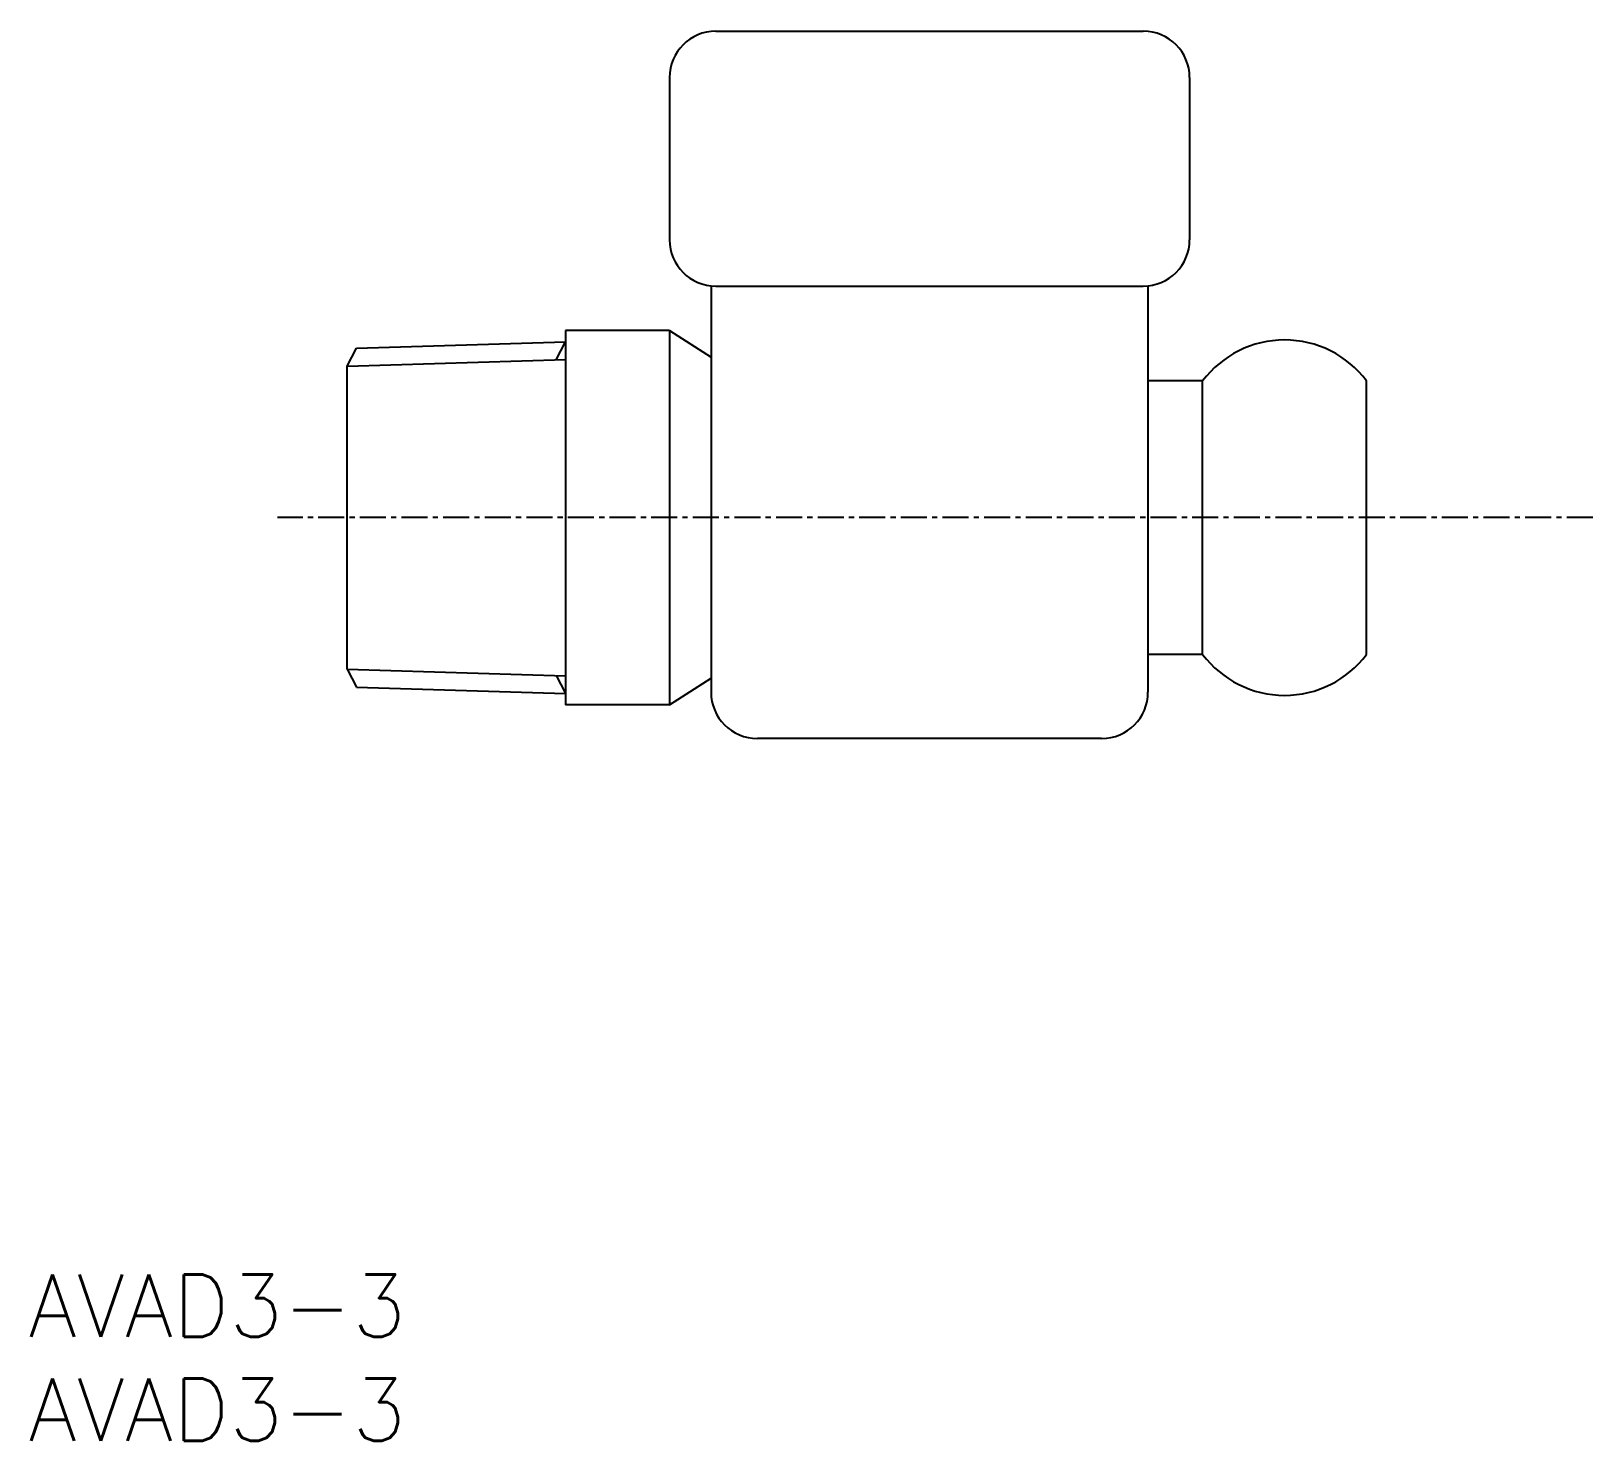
# Model space of a CAD drawing. Extents: x 0.1 to 75.2, y 0 to 67.8.
import ezdxf
from ezdxf.enums import TextEntityAlignment as Align

# ---------------------------------------------------------------- set-up
doc = ezdxf.new("R2010")
doc.units = 0
doc.linetypes.add('CENTER', pattern=[2, 1.25, -0.25, 0.25, -0.25])
doc.layers.get('0').update_dxf_attribs({"linetype": 'CONTINUOUS'})
doc.layers.add('CENTER', color=1, linetype='CENTER')
doc.styles.get("Standard").update_dxf_attribs({"font": 'txt.shx', "bigfont": '@extfont2.shx'})

msp = doc.modelspace()

# ---------------------------------------------------------------- linework, layer by layer
at = {"color": 7, "linetype": 'CONTINUOUS'}
for p, q in [((33.027, 67.766), (53.572, 67.766)), ((30.799, 65.539), (30.799, 57.743)), ((55.799, 65.539), (55.799, 57.743)), ((32.799, 55.528), (32.799, 35.993)), ((33.027, 55.516), (53.572, 55.516)), ((53.799, 55.528), (53.799, 35.993)), ((25.811, 53.38), (25.811, 35.38)), ((30.811, 53.38), (25.811, 53.38)), ((30.811, 53.38), (30.811, 35.38)), ((30.811, 53.38), (32.799, 52.094)), ((15.761, 52.527), (25.811, 52.841)), ((15.308, 51.656), (15.761, 52.527)), ((32.799, 52.094), (32.799, 36.666)), ((15.308, 37.103), (15.308, 51.656)), ((56.423, 50.951), (53.786, 50.951)), ((56.423, 37.809), (56.423, 50.951)), ((64.308, 37.809), (64.308, 50.951)), ((56.423, 37.809), (53.786, 37.809)), ((15.308, 37.103), (15.761, 36.233)), ((15.761, 36.233), (25.811, 35.919)), ((30.811, 35.38), (32.799, 36.666)), ((30.811, 35.38), (25.811, 35.38)), ((51.572, 33.766), (35.027, 33.766))]:
    msp.add_line(p, q, dxfattribs=at)
at = {"color": 3, "linetype": 'CONTINUOUS'}
for p, q in [((25.358, 51.97), (25.811, 52.841)), ((15.308, 51.656), (25.811, 51.985)), ((15.308, 37.103), (25.811, 36.775)), ((25.358, 36.789), (25.811, 35.919))]:
    msp.add_line(p, q, dxfattribs=at)
at = {"color": 7, "linetype": 'CONTINUOUS'}
for centre, radius, start, end in [((33.027, 65.539), 2.227, 90, 180), ((53.572, 65.539), 2.227, 0, 90), ((33.027, 57.743), 2.227, 180, 270), ((53.572, 57.743), 2.227, 270, 0), ((60.365, 47.994), 4.928, 36.8699, 143.1301), ((60.365, 40.766), 4.928, 216.8699, 323.1301), ((35.027, 35.993), 2.227, 180, 270), ((51.572, 35.993), 2.227, 270, 0)]:
    msp.add_arc(centre, radius, start, end, dxfattribs=at)
at = {"layer": 'CENTER', "color": 1, "linetype": 'CENTER'}
msp.add_line((75.174, 44.38), (11.967, 44.38), dxfattribs=at)

# ---------------------------------------------------------------- texts
at = {"color": 7, "linetype": 'CONTINUOUS'}
for p in [(0, 6.5), (0, 1.5)]:
    msp.add_text('AVAD3-3', height=3, dxfattribs=at).set_placement(p, align=Align.MIDDLE_LEFT)

doc.saveas('drawing.dxf')
